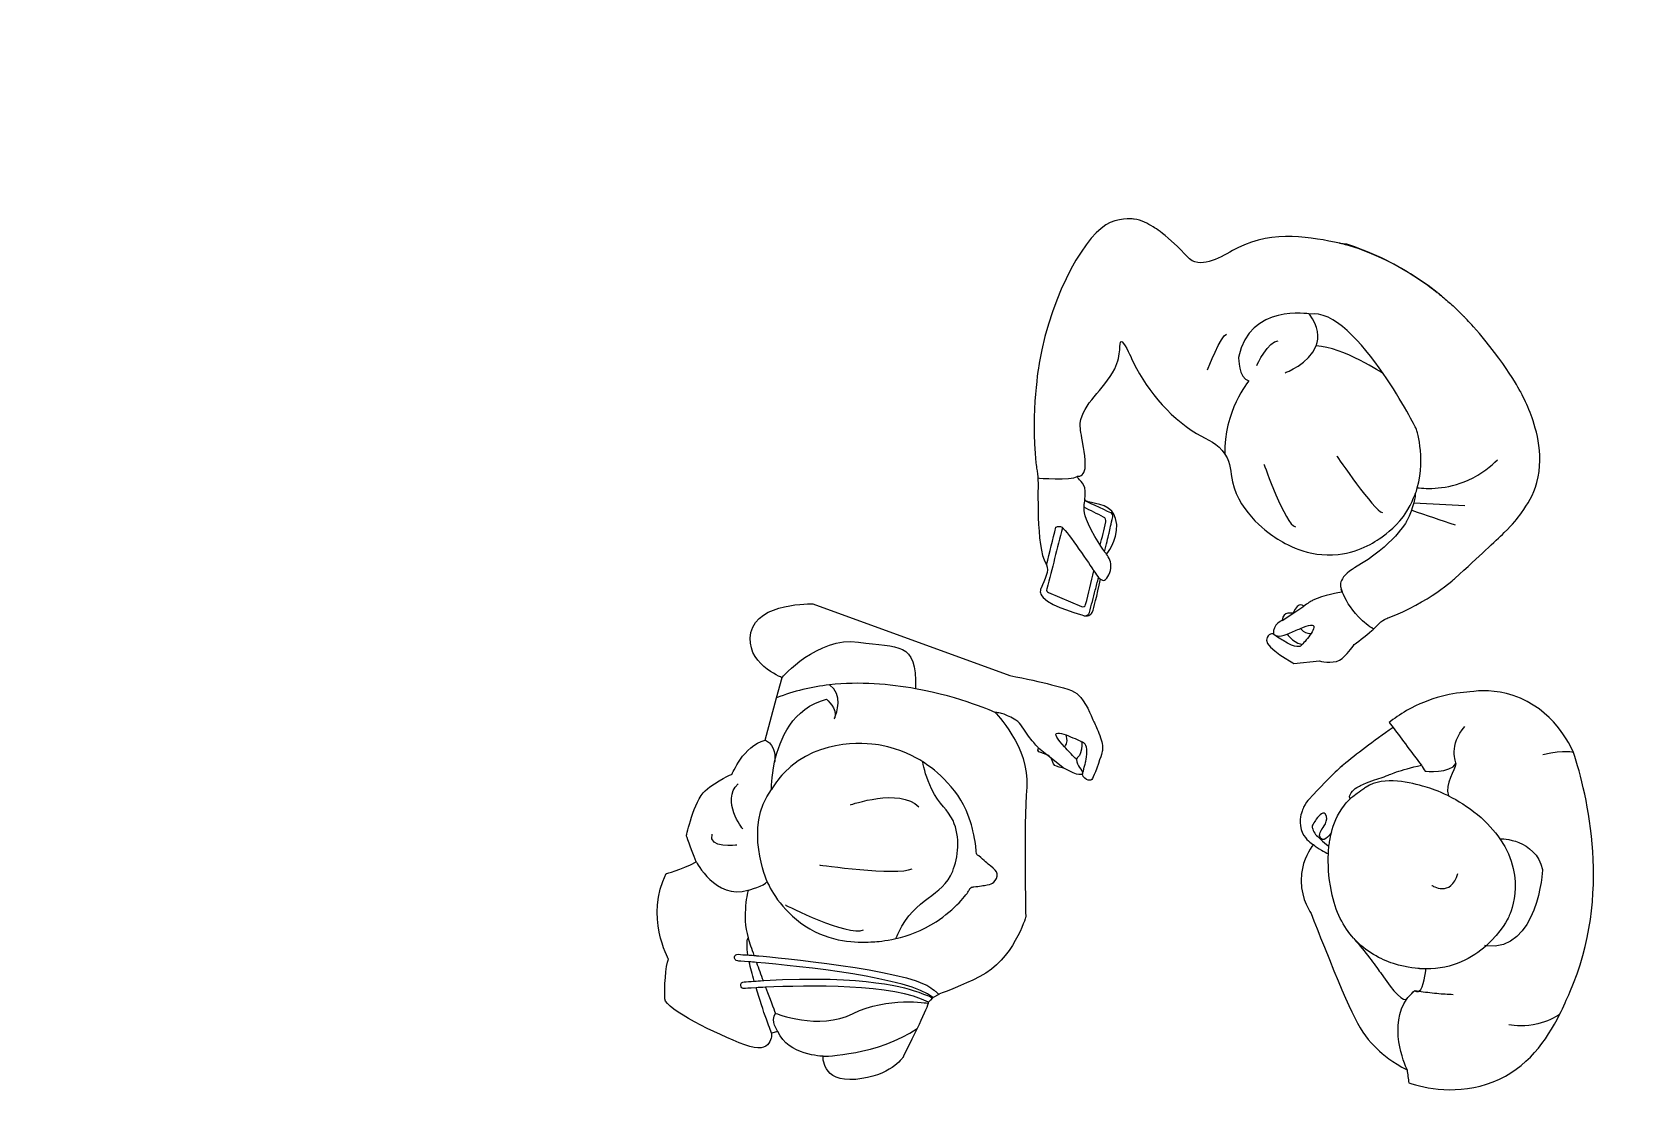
# Model space of a CAD drawing. Header units: millimetres. Extents: x 13722 to 114356, y -17117 to 61088.
# Drawn here: x 67890 to 69813, y 51349 to 52646 of the extents above; entities that cross this region are included whole.
import ezdxf

# ---------------------------------------------------------------- set-up
doc = ezdxf.new("R2010")
doc.units = ezdxf.units.MM
doc.layers.add('01', color=3, linetype='Continuous')
doc.layers.add('Toffu_Outline', color=8, linetype='Continuous')

msp = doc.modelspace()

# ---------------------------------------------------------------- hatches: boundary and pattern name
at = {"layer": '01', "lineweight": -2, "true_color": 0x999b37}
h = msp.add_hatch(dxfattribs=at)
h.set_pattern_fill('AR-SAND', color=55, scale=5)
h.set_pattern_definition([(37.5, (-19358.14, 55669.14), (-8.00016, 244.7066), [0, -193.04, 0, -215.9, 0, -206.375]), (7.5, (-19358.14, 55669.14), (224.7616, 358.4126), [0, -104.14, 0, -173.99, 0, -66.675]), (327.5, (-19514.35, 55669.14), (395.4962, 0.7186), [0, -63.5, 0, -228.6, 0, -298.45]), (317.5, (-19514.35, 55669.14), (381.7782, 111.4647), [0, -31.75, 0, -149.86, 0, -171.45])])
h.paths.add_polyline_path([(70453.8, 46925), (70453.8, 44706.3), (72599.6, 43985), (76293.8, 43985), (76293.8, 46925)], flags=17)
h.paths.add_polyline_path([(70453.8, 56885), (70453.8, 54825), (72903.8, 54825), (72903.8, 56885)], flags=17)
h.paths.add_polyline_path([(79063.8, 48295), (79063.8, 46455), (81313.8, 46455), (81313.8, 48295)], flags=17)
h.paths.add_polyline_path([(66994.8, 54545, 0.409585), (64324.8, 57165), (62204.1, 57165), (62204.1, 41905), (62204.1, 40905), (83214.7, 40905), (83214.7, 57165), (77183.8, 57165), (77183.8, 54545), (78783.8, 54545), (78783.8, 52975), (81593.8, 52975), (81593.8, 48575), (81593.8, 46175), (81593.8, 41905), (72553.8, 41905), (64324.8, 44405), (64324.8, 47105), (64324.8, 49485), (66994.8, 49485)])

# ---------------------------------------------------------------- linework, layer by layer
at = {"layer": 'Toffu_Outline'}
for p, q in [((69387.6, 51941.8), (69400.3, 51950.1)), ((69400.3, 51950.1), (69413.5, 51958.6)), ((69105.5, 51780.9), (69095.7, 51788.7)), ((69110.8, 51776.7), (69105.5, 51780.9)), ((69125.4, 51765.2), (69110.8, 51776.7))]:
    msp.add_line(p, q, dxfattribs=at)
for points in [[(69210.3, 52422.4), (69210.3, 52422.4), (69197, 52424.5), (69181.6, 52418.2)], [(69181.6, 52418.2), (69154.2, 52406.9), (69112, 52336.9), (69096.5, 52249.8)], [(69232.9, 52413.1), (69226.3, 52417), (69219.5, 52421), (69210.3, 52422.4)], [(69255.1, 52396), (69243.4, 52406.4), (69238, 52410.1), (69232.9, 52413.1)], [(69456.3, 52393.6), (69424.2, 52400.1), (69377.6, 52409.7), (69334.5, 52388)], [(69279.9, 52372.5), (69274.2, 52375.3), (69275.2, 52377.8), (69255.1, 52396)], [(69334.5, 52388), (69318, 52379.7), (69296.8, 52364.2), (69279.9, 52372.5)], [(69456.3, 52393.6), (69456.4, 52393.6), (69456.4, 52393.6), (69456.5, 52393.5)], [(69573.3, 52334.5), (69515.3, 52380.3), (69460.1, 52392.8), (69456.5, 52393.5)], [(69456.5, 52393.5), (69459.3, 52393.2), (69462.1, 52392.9), (69464.8, 52392.6)], [(69464.8, 52392.6), (69488.8, 52384.9), (69521.1, 52371.6), (69554.9, 52348.2)], [(69554.9, 52348.2), (69561.4, 52343.7), (69567.5, 52339.1), (69573.3, 52334.5)], [(69573.3, 52334.5), (69573.9, 52334.1), (69574.4, 52333.7), (69575, 52333.2)], [(69579.7, 52329.3), (69578.1, 52330.7), (69576.5, 52332), (69575, 52333.2)], [(69575, 52333.2), (69576.6, 52331.9), (69578.2, 52330.7), (69579.7, 52329.3)], [(69579.7, 52329.3), (69584.1, 52325.7), (69588.3, 52322), (69592.3, 52318.4)], [(69420.4, 52308.7), (69420.4, 52308.7), (69348.5, 52321.5), (69335.4, 52256.8)], [(69508.7, 52237.3), (69482.9, 52274.7), (69448.7, 52313.4), (69420.4, 52308.7)], [(69428.3, 52270.6), (69432.1, 52280.8), (69431.2, 52293.5), (69420.4, 52308.7)], [(69605.6, 52305.4), (69600, 52311.2), (69595.3, 52315.6), (69592.3, 52318.4)], [(69616.9, 52293.2), (69611.3, 52299.6), (69605.6, 52305.4), (69605.6, 52305.4)], [(69673.5, 52214.9), (69673.5, 52214.9), (69655.5, 52249.8), (69616.9, 52293.2)], [(69194.7, 52275.7), (69197.8, 52276.6), (69205.3, 52259.5), (69207.1, 52255.6)], [(69298.2, 52242), (69298.2, 52242), (69314.9, 52284.2), (69320.8, 52284.6)], [(69357.1, 52247), (69357.1, 52247), (69371.4, 52276.8), (69382.6, 52276.6)], [(69391.2, 52238.4), (69391.2, 52238.4), (69420.3, 52249), (69428.3, 52270.6)], [(69508.7, 52237.3), (69508.7, 52237.3), (69460.9, 52268.7), (69428.3, 52270.6)], [(69207.1, 52255.6), (69221.6, 52223.2), (69251.1, 52185.7), (69284.9, 52165.7)], [(69335.4, 52256.8), (69335.4, 52256.8), (69335.1, 52231.6), (69347.7, 52228.7)], [(69096.5, 52249.8), (69096.5, 52249.8), (69086, 52191.1), (69092.7, 52130.5)], [(69145.8, 52178), (69148.6, 52201.8), (69173.7, 52216.8), (69187, 52243.2)], [(69547.8, 52172.1), (69547.8, 52172.1), (69531.5, 52204.2), (69508.7, 52237.3)], [(69347.7, 52228.7), (69347.7, 52228.7), (69316.9, 52191), (69319.1, 52140.7)], [(69684.6, 52190.7), (69681, 52200.4), (69677.6, 52206.9), (69673.5, 52214.9)], [(69148.4, 52156.1), (69146.3, 52167.4), (69145.3, 52173.1), (69145.8, 52178)], [(69692.7, 52107), (69702.4, 52142.6), (69690, 52176.1), (69684.6, 52190.7)], [(69150.6, 52120.1), (69153.8, 52128.5), (69149.5, 52149.7), (69148.4, 52156.1)], [(69284.9, 52165.7), (69299.5, 52157), (69310.4, 52154.3), (69319.1, 52140.7)], [(69549.5, 52100.6), (69560.1, 52138.1), (69547.8, 52172.1), (69547.8, 52172.1)], [(69319.1, 52140.7), (69326.6, 52128.9), (69325.4, 52120.1), (69328.2, 52107.6)], [(69452.9, 52138.6), (69452.9, 52138.6), (69498.4, 52072.2), (69507.6, 52071)], [(69092.7, 52130.5), (69093.2, 52126.7), (69093.5, 52124.2), (69093.5, 52124.2)], [(69093.5, 52124.2), (69093.9, 52121.5), (69094, 52120.4), (69094.4, 52118)], [(69094.4, 52118), (69094.4, 52118), (69094.7, 52115.4), (69095, 52112.3)], [(69146.7, 52115.1), (69149, 52116.2), (69150, 52118.8), (69150.6, 52120.1)], [(69365.8, 52128.8), (69365.8, 52128.8), (69391.5, 52055.5), (69403.7, 52053.9)], [(69610.5, 52109.8), (69626.8, 52117.1), (69638.3, 52126.8), (69645.4, 52133.9)], [(69095, 52112.3), (69095.7, 52103.2), (69092.5, 52029.3), (69104.4, 52010)], [(69095, 52112.3), (69095, 52112.3), (69135, 52109.2), (69141.9, 52114.1)], [(69145, 52110.2), (69143, 52112.4), (69141.6, 52113.4), (69141.9, 52114.1)], [(69141.9, 52114.1), (69142.3, 52115), (69144.5, 52114.1), (69146.7, 52115.1)], [(69151.1, 52100.4), (69150.1, 52104.7), (69147.2, 52107.8), (69145, 52110.2)], [(69151.5, 52097.9), (69151.4, 52099.1), (69151.3, 52099.7), (69151.1, 52100.4)], [(69151.4, 52087.5), (69151.7, 52091.8), (69151.9, 52094.6), (69151.5, 52097.9)], [(69328.2, 52107.6), (69336.9, 52068.6), (69373.3, 52045.1), (69380.5, 52040.4)], [(69547, 52092.8), (69548, 52095.4), (69548.8, 52098), (69549.5, 52100.6)], [(69549.5, 52100.6), (69560.9, 52099.3), (69584.6, 52098.3), (69610.5, 52109.8)], [(69674.2, 52070.5), (69681.6, 52081.2), (69688.5, 52091.4), (69692.7, 52107)], [(69150.4, 52077.2), (69150.4, 52079.2), (69150.6, 52081.9), (69151.3, 52084.9)], [(69151.3, 52084.9), (69151.3, 52085.5), (69151.3, 52086.1), (69151.4, 52086.7)], [(69182.2, 52070.5), (69173.7, 52074.4), (69151.3, 52084.9), (69151.3, 52084.9)], [(69151.4, 52086.7), (69151.4, 52087), (69151.4, 52087.2), (69151.4, 52087.5)], [(69183.5, 52072.4), (69173.5, 52084.3), (69151.9, 52080.9), (69151.4, 52086.7)], [(69509, 52043.1), (69516.7, 52048.9), (69531.4, 52060), (69540.9, 52079.3)], [(69547, 52092.8), (69547.6, 52092.5), (69545.2, 52076.6), (69536.9, 52060.9)], [(69540.9, 52079.3), (69544.2, 52085.9), (69546.6, 52092.9), (69547, 52092.8)], [(69545.4, 52082.7), (69565.7, 52081.5), (69586.1, 52080.4), (69606.5, 52079.3)], [(69150.4, 52075.1), (69150.4, 52075.7), (69150.4, 52076.4), (69150.4, 52077.2)], [(69173.7, 52065.5), (69165.9, 52069.4), (69158.1, 52073.4), (69150.4, 52077.2)], [(69169.2, 52032.5), (69151.3, 52060.4), (69150.5, 52070.9), (69150.4, 52075.1)], [(69169.6, 52031.8), (69171.9, 52041.1), (69174.2, 52050.3), (69176.4, 52059.7)], [(69176.4, 52059.7), (69177, 52062), (69175.9, 52064.4), (69173.7, 52065.5)], [(69177.3, 52020.9), (69180.3, 52024.9), (69194, 52044.5), (69188, 52063.6)], [(69180.2, 52046.4), (69181.2, 52050.9), (69182.7, 52057.3), (69184.6, 52065.6)], [(69184.6, 52065.6), (69185.1, 52067.6), (69184.1, 52069.6), (69182.2, 52070.5)], [(69188, 52063.6), (69187, 52066.6), (69186.1, 52069.5), (69183.5, 52072.4)], [(69536.9, 52060.9), (69536.9, 52060.9), (69521.1, 52031.2), (69474.4, 52004.8)], [(69542.9, 52073.7), (69560.2, 52067.8), (69577.5, 52062), (69594.8, 52056.2)], [(69653.6, 52046.9), (69664.6, 52057.7), (69669.3, 52063.2), (69674.2, 52070.5)], [(69105.3, 52008.4), (69109.1, 52023.4), (69112.9, 52038.4), (69116.6, 52053.3)], [(69124.6, 52052.7), (69118.2, 52028.3), (69111.9, 52003.8), (69105.6, 51979.4)], [(69116.6, 52053.3), (69117.7, 52053.9), (69119.3, 52054.5), (69121, 52054.3)], [(69121, 52054.3), (69122.5, 52054.1), (69123.7, 52053.5), (69124.6, 52052.7)], [(69124.6, 52052.7), (69125.1, 52052.3), (69125.5, 52051.9), (69125.8, 52051.5)], [(69125.8, 52051.5), (69134.5, 52042.5), (69162.1, 52001), (69162.1, 52001)], [(69175.6, 52027.1), (69177.8, 52036.2), (69179.4, 52043.2), (69180.2, 52046.4)], [(69380.5, 52040.4), (69390.5, 52033.9), (69418, 52016.8), (69454.7, 52020.8)], [(69454.7, 52020.8), (69482.6, 52023.8), (69501.6, 52037.6), (69509, 52043.1)], [(69594.3, 51991.8), (69625, 52020), (69642.5, 52036.1), (69653.6, 52046.9)], [(69169.6, 52031.8), (69169.5, 52032), (69169.3, 52032.3), (69169.2, 52032.5)], [(69174.9, 52023.9), (69173.8, 52025.5), (69171.9, 52028.3), (69169.6, 52031.8)], [(69169.6, 52031.8), (69169.6, 52031.8), (69169.6, 52031.8), (69169.6, 52031.8)], [(69174.9, 52023.9), (69174.9, 52024.2), (69175.6, 52026.8), (69175.6, 52027.1)], [(69177.3, 52020.9), (69176.3, 52022.3), (69175.4, 52023.3), (69174.9, 52023.9)], [(69182.3, 52004.2), (69183.1, 52011.4), (69179.9, 52017.3), (69177.3, 52020.9)], [(69105.3, 52008.4), (69108.5, 52001.2), (69103.5, 51990.5), (69098.8, 51980.5)], [(69104.4, 52010), (69104.7, 52009.6), (69105, 52009.2), (69105.3, 52008.4)], [(69152.2, 51960.7), (69155.5, 51974.1), (69158.8, 51987.6), (69162.1, 52001)], [(69162.1, 52001), (69164.5, 51997.4), (69166.5, 51994.6), (69167.6, 51993)], [(69173.2, 51989.7), (69176.9, 51989.5), (69181.6, 51997.2), (69182.3, 52004.2)], [(69471.3, 52002.9), (69462.5, 51996.9), (69457.9, 51990), (69457.5, 51986.2)], [(69474.4, 52004.8), (69474.3, 52004.8), (69473, 52004), (69471.3, 52002.9)], [(69160.3, 51952.1), (69161.9, 51956), (69165.7, 51970.9), (69170, 51991.2)], [(69163.7, 51977.9), (69165, 51982.9), (69166.3, 51987.9), (69167.6, 51993)], [(69167.6, 51993), (69167.6, 51993), (69168.7, 51992), (69170, 51991.2)], [(69170, 51991.2), (69171, 51990.4), (69172.3, 51989.8), (69173.2, 51989.7)], [(69457.5, 51986.2), (69457.3, 51984.2), (69457.6, 51982.3), (69457.6, 51982.3)], [(69457.6, 51982.3), (69457.6, 51981.6), (69457.8, 51980.7), (69458.1, 51979.6)], [(69514.7, 51944.9), (69563.2, 51963.1), (69594.3, 51991.8), (69594.3, 51991.8)], [(68751.3, 51927.3), (68759.3, 51963.9), (68825.2, 51961.4), (68825.2, 51961.4)], [(69098.8, 51980.5), (69098.5, 51979.8), (69097.8, 51978.2), (69097.8, 51976.1)], [(69097.8, 51976.1), (69097.9, 51974.8), (69098.3, 51972.2), (69101.3, 51969.1)], [(69101.3, 51969.1), (69112.3, 51957.6), (69148.4, 51948), (69149.5, 51947.7)], [(69105.6, 51979.4), (69105.1, 51977.6), (69106, 51975.8), (69107.7, 51975.1)], [(69107.7, 51975.1), (69107.7, 51975.1), (69147.2, 51958.2), (69147.2, 51958.2)], [(69156.8, 51951.2), (69159.1, 51960.1), (69161.4, 51969), (69163.7, 51977.9)], [(69413.5, 51958.6), (69413.5, 51958.6), (69408, 51966.3), (69400.3, 51950.1)], [(69424.5, 51965.8), (69421.8, 51964.4), (69417.8, 51962.2), (69413.5, 51958.6)], [(69458.1, 51975.5), (69457, 51975.1), (69436.9, 51971.8), (69424.5, 51965.8)], [(69458.1, 51979.6), (69458.9, 51977.6), (69459.9, 51976.3), (69459.6, 51975.9)], [(69459.6, 51975.9), (69459, 51977.2), (69458.6, 51978.4), (69458.1, 51979.6)], [(69458.9, 51975.7), (69458.5, 51975.6), (69458.2, 51975.5), (69458.1, 51975.5)], [(69459.6, 51975.9), (69459.5, 51975.8), (69459.5, 51975.9), (69458.9, 51975.7)], [(69479, 51945.9), (69468.8, 51956.5), (69462.9, 51967.6), (69459.6, 51975.9)], [(68825.2, 51961.4), (68825.2, 51961.4), (69061.4, 51875.7), (69061.4, 51875.7)], [(69147.2, 51958.2), (69149.3, 51957.3), (69151.6, 51958.5), (69152.2, 51960.7)], [(69151.7, 51947.2), (69151.7, 51947.2), (69152, 51947.2), (69152.2, 51947.2)], [(69152.2, 51947.2), (69153.2, 51947.1), (69155.5, 51947.2), (69157.3, 51948.3)], [(69157.3, 51948.3), (69159.1, 51949.3), (69159.9, 51951.1), (69160.3, 51952.1)], [(69400.3, 51950.1), (69400.3, 51950.1), (69388.7, 51953.6), (69387.6, 51941.8)], [(69496.9, 51931.4), (69491.6, 51934.7), (69485.3, 51939.4), (69479, 51945.9)], [(69505.8, 51939.9), (69508.8, 51942.2), (69511.6, 51943.6), (69513.1, 51944.2)], [(69513.1, 51944.2), (69513.9, 51944.6), (69514.6, 51944.8), (69514.7, 51944.9)], [(68788.5, 51873.3), (68788.5, 51873.3), (68743.2, 51890.7), (68751.3, 51927.3)], [(69377.2, 51925.4), (69377.2, 51925.4), (69369.9, 51927.6), (69368.9, 51918.1)], [(69387.6, 51941.8), (69387.6, 51941.8), (69376.3, 51937.4), (69377.2, 51925.4)], [(69377.4, 51925.1), (69377.3, 51925.2), (69377.3, 51925.3), (69377.2, 51925.4)], [(69377.6, 51924.9), (69377.5, 51925), (69377.5, 51925.1), (69377.4, 51925.1)], [(69377.6, 51924.9), (69378.9, 51923.7), (69383.1, 51921.1), (69393.7, 51925.3)], [(69388.7, 51917.7), (69388.7, 51917.7), (69380, 51922.4), (69377.6, 51924.9)], [(69393.7, 51925.3), (69394.2, 51925.5), (69394.9, 51925.8), (69395.5, 51926)], [(69393.7, 51925.3), (69395.1, 51923.3), (69397.2, 51920.9), (69400.1, 51918.6)], [(69395.5, 51926), (69400.2, 51928.1), (69405.2, 51930.3), (69409.7, 51932.1)], [(69409.7, 51932.2), (69419.2, 51936), (69426.6, 51938.1), (69425.7, 51933.2)], [(69409.7, 51932.2), (69409.7, 51932.2), (69409.7, 51932.1), (69409.7, 51932.1)], [(69409.7, 51932.1), (69410.4, 51931.1), (69411.4, 51930), (69412.8, 51929)], [(69422.2, 51925.9), (69418.7, 51920.8), (69413.8, 51915.2), (69411.4, 51912.7)], [(69412.8, 51929), (69416.5, 51926.2), (69420.5, 51925.9), (69422.2, 51925.9)], [(69425.7, 51933.2), (69425.4, 51931.2), (69424, 51928.6), (69422.2, 51925.9)], [(69474, 51912.8), (69475.1, 51913.6), (69488.1, 51923.4), (69494.9, 51929.6)], [(69494.9, 51929.6), (69495.7, 51930.3), (69496.4, 51930.9), (69496.9, 51931.4)], [(69496.9, 51931.4), (69498.6, 51933), (69499.5, 51933.8), (69499.5, 51933.8)], [(69497, 51931.4), (69497, 51931.4), (69496.9, 51931.4), (69496.9, 51931.4)], [(69499.5, 51933.8), (69503.8, 51938), (69503.6, 51938.3), (69505.8, 51939.9)], [(68788.5, 51873.3), (68788.5, 51873.3), (68831.3, 51922.9), (68880, 51915.6)], [(68880, 51915.6), (68928.7, 51908.3), (68949.5, 51917.9), (68948.5, 51860.3)], [(69368.9, 51918.1), (69367.9, 51908.7), (69401.7, 51890.1), (69401.7, 51890.1)], [(69410, 51911.2), (69410, 51911.2), (69404.4, 51906.8), (69388.7, 51917.7)], [(69400.1, 51918.6), (69404.4, 51915.2), (69408.6, 51913.5), (69411.4, 51912.7)], [(69411.4, 51912.7), (69410.6, 51911.8), (69410, 51911.2), (69410, 51911.2)], [(69467.4, 51904.3), (69470.3, 51907.6), (69472.5, 51910.6), (69474, 51912.8)], [(69401.7, 51890.1), (69401.7, 51890.1), (69432.2, 51893.2), (69432.2, 51893.2)], [(69432.2, 51893.2), (69437.7, 51892), (69451.3, 51889.5), (69459.4, 51896.1)], [(69459.4, 51896.1), (69461.4, 51897.7), (69464.8, 51901.3), (69467.4, 51904.3)], [(68781.9, 51848.9), (68781.9, 51848.9), (68788.5, 51873.3), (68788.5, 51873.3)], [(68948.5, 51859.9), (68917.5, 51865.5), (68881.7, 51868.6), (68845.4, 51864.5)], [(69061.4, 51875.7), (69081.1, 51872), (69098, 51868.1), (69111.4, 51864.7)], [(68768.1, 51798.2), (68768.1, 51798.2), (68781.9, 51848.9), (68781.9, 51848.9)], [(68779.6, 51772), (68785.6, 51799.8), (68801.3, 51836.8), (68841.7, 51847.4)], [(68845.4, 51864.5), (68824.1, 51862.1), (68802.7, 51857.2), (68781.9, 51848.9)], [(68841.7, 51847.4), (68841.7, 51847.4), (68855.5, 51835.9), (68851.6, 51825.1)], [(68851.6, 51825.1), (68854, 51830.9), (68861.8, 51852.8), (68845.4, 51864.5)], [(69043.6, 51831.6), (69043.6, 51831.6), (69003.7, 51849.8), (68948.5, 51859.9)], [(69111.4, 51864.7), (69133.9, 51859.1), (69140.5, 51856.5), (69146.4, 51849.5)], [(69146.4, 51849.5), (69154.6, 51839.8), (69161.1, 51821.8), (69161.1, 51821.8)], [(69612.5, 51856.2), (69593.2, 51854.9), (69565.3, 51850.1), (69536.7, 51833.7)], [(69664.2, 51851.8), (69643.1, 51858.8), (69624.3, 51857.9), (69612.5, 51856.2)], [(69736.6, 51783.5), (69732.8, 51792.3), (69712.4, 51836), (69664.2, 51851.8)], [(69048.3, 51831), (69046.6, 51831.3), (69045, 51831.6), (69043.6, 51831.6)], [(69043.6, 51831.6), (69043.6, 51831.6), (69085.2, 51790), (69081.6, 51742.1)], [(69054.4, 51829.3), (69052.7, 51829.9), (69050.6, 51830.6), (69048.3, 51831)], [(69068.6, 51822.3), (69063.4, 51825.9), (69056.9, 51828.3), (69054.4, 51829.3)], [(69536.7, 51833.7), (69528.7, 51829.1), (69521.7, 51824.2), (69515.6, 51819.4)], [(68851, 51823.7), (68851, 51823.8), (68851.1, 51823.9), (68851.1, 51823.9)], [(68851.1, 51823.9), (68851.2, 51824.1), (68851.3, 51824.5), (68851.5, 51824.9)], [(68851.5, 51824.9), (68851.5, 51825), (68851.6, 51825.1), (68851.6, 51825.1)], [(69088.3, 51797.7), (69074.8, 51814.1), (69075.9, 51817.3), (69068.6, 51822.3)], [(69161.1, 51821.8), (69163, 51818.4), (69165.5, 51813.2), (69167.9, 51806.7)], [(69520.4, 51813.4), (69496.3, 51796.7), (69476.4, 51781.4), (69460.9, 51768.9)], [(69515.6, 51819.4), (69515.6, 51819.4), (69520.4, 51813.4), (69520.4, 51813.4)], [(69520.4, 51813.4), (69531.7, 51798.4), (69543, 51783.4), (69554.3, 51768.4)], [(69595.8, 51770.3), (69595.8, 51770.3), (69586.9, 51793.5), (69606.5, 51814.6)], [(68728.7, 51757.5), (68728.7, 51757.5), (68742.2, 51791.7), (68768.1, 51798.2)], [(68768.1, 51798.2), (68770.5, 51797.3), (68772.2, 51796.1), (68773.4, 51795)], [(68773.4, 51795), (68781.7, 51787.5), (68779.8, 51773.5), (68779.6, 51772)], [(68906.2, 51792.2), (68897.4, 51793.7), (68833.5, 51803.8), (68790.9, 51759.1)], [(68957, 51772.5), (68948.5, 51777.9), (68930.7, 51787.9), (68906.2, 51792.2)], [(69092.6, 51792.5), (69090.9, 51794.5), (69089.1, 51796.7), (69088.3, 51797.7)], [(69095.7, 51788.7), (69095.7, 51788.7), (69094.3, 51790.5), (69092.6, 51792.5)], [(69127, 51790.2), (69118.6, 51799.3), (69113.2, 51806.7), (69119, 51806.8)], [(69119, 51806.8), (69121.4, 51806.8), (69124.9, 51805.9), (69128.7, 51804.6)], [(69127, 51790.2), (69127.8, 51791.2), (69128.7, 51792.5), (69129.3, 51794.2)], [(69139.8, 51776.7), (69135.5, 51781.2), (69130.9, 51785.9), (69127, 51790.2)], [(69128.7, 51804.5), (69128.7, 51804.5), (69128.7, 51804.6), (69128.7, 51804.6)], [(69128.7, 51804.5), (69135.9, 51802.1), (69144.2, 51798), (69148.1, 51796.1)], [(69129.3, 51794.2), (69130.8, 51798.6), (69129.4, 51802.8), (69128.7, 51804.5)], [(69148.1, 51796.1), (69147.1, 51795.9), (69148.3, 51789), (69146.2, 51783)], [(69149.7, 51795.3), (69148.1, 51796.1), (69148.1, 51796.1), (69148.1, 51796.1)], [(69150.3, 51794.9), (69150.2, 51795), (69150.1, 51795), (69149.7, 51795.3)], [(69153.2, 51790.1), (69152.5, 51793), (69150.9, 51794.6), (69150.3, 51794.9)], [(69152, 51771.3), (69152, 51771.3), (69154.9, 51783.7), (69153.2, 51790.1)], [(69167.9, 51806.7), (69171, 51798.4), (69172.7, 51793.8), (69172.5, 51787.7)], [(68775.8, 51739.1), (68775.8, 51739.1), (68775.6, 51753.5), (68779.6, 51772)], [(69008.9, 51714.5), (68994.1, 51748.3), (68960.2, 51770.5), (68957, 51772.5)], [(68967.6, 51740.1), (68961.4, 51752.9), (68958.5, 51764.5), (68957, 51772.5)], [(69094.8, 51786.2), (69094.8, 51786.9), (69095.7, 51788.7), (69095.7, 51788.7)], [(69105.5, 51780.9), (69100.6, 51783.3), (69095.2, 51783.3), (69094.8, 51786.2)], [(69110.8, 51776.7), (69109.4, 51778.7), (69107.5, 51780), (69105.5, 51780.9)], [(69115.2, 51768), (69112, 51770.4), (69113.6, 51772.9), (69110.8, 51776.7)], [(69141.4, 51775), (69140.9, 51775.5), (69140.4, 51776.1), (69139.8, 51776.7)], [(69141.4, 51775), (69140.6, 51768.2), (69149.4, 51762), (69148.6, 51758.6)], [(69146.2, 51783), (69144.4, 51777.8), (69141.9, 51778.5), (69141.4, 51775)], [(69148.6, 51758.6), (69149.4, 51761.1), (69152, 51771.3), (69152, 51771.3)], [(69167.4, 51770.5), (69161.6, 51754.1), (69160.4, 51750.8), (69157.5, 51750.2)], [(69172.5, 51787.7), (69172.5, 51785), (69172.1, 51783.7), (69167.4, 51770.5)], [(69558.9, 51761.1), (69558.9, 51761.1), (69589.1, 51758.3), (69595.8, 51770.3)], [(69595.8, 51770.3), (69594.7, 51762), (69582, 51746.5), (69586.8, 51731.5)], [(69736.6, 51783.5), (69736.6, 51783.5), (69727.3, 51787), (69699.8, 51780.8)], [(69732.2, 51496.5), (69783.4, 51613.2), (69752.9, 51733), (69736.6, 51783.5)], [(68696.6, 51737.8), (68710.8, 51750.4), (68728.7, 51757.5), (68728.7, 51757.5)], [(68790.9, 51759.1), (68783.9, 51751.7), (68779, 51744.5), (68775.8, 51739.1)], [(69125.9, 51764.9), (69125.8, 51765), (69125.6, 51765.1), (69125.4, 51765.2)], [(69148.2, 51757.8), (69148.2, 51757.8), (69144.7, 51753.7), (69125.9, 51764.9)], [(69148.4, 51758.1), (69148.4, 51758), (69148.3, 51757.9), (69148.2, 51757.8)], [(69149.4, 51754.7), (69148.7, 51755.9), (69148.4, 51757), (69148.2, 51757.8)], [(69148.5, 51758.2), (69148.5, 51758.1), (69148.4, 51758.1), (69148.4, 51758.1)], [(69148.6, 51758.6), (69148.6, 51758.5), (69148.6, 51758.4), (69148.5, 51758.2)], [(69157.5, 51750.2), (69154.9, 51749.7), (69151.2, 51751.6), (69149.4, 51754.7)], [(69460.9, 51768.9), (69460.9, 51768.9), (69448.4, 51758.8), (69419.7, 51727.3)], [(69481.6, 51744), (69491.3, 51748.5), (69499.8, 51751.2), (69506, 51753.3)], [(69559, 51742.3), (69542.4, 51747), (69510.1, 51756), (69488.1, 51742.1)], [(69506, 51753.3), (69517, 51757.1), (69515.8, 51757.2), (69524.7, 51760.2)], [(69524.7, 51760.2), (69531.7, 51762.6), (69541.7, 51765.6), (69554.3, 51768.4)], [(69554.3, 51768.4), (69555.8, 51766), (69557.4, 51763.5), (69558.9, 51761.1)], [(68674, 51684.1), (68674, 51684.1), (68682.6, 51725.2), (68696.6, 51737.8)], [(68741.4, 51692), (68741.4, 51692), (68714.8, 51725.5), (68735.9, 51746.2)], [(68770.5, 51629), (68770.5, 51629), (68742.1, 51694.3), (68775.8, 51739.1)], [(68870.6, 51720.9), (68870.6, 51720.9), (68928.9, 51741.7), (68952.5, 51718.5)], [(68993.3, 51701.9), (68986.9, 51715.6), (68977.5, 51720.1), (68967.6, 51740.1)], [(69081.6, 51742.1), (69077.9, 51694.2), (69080.4, 51586.6), (69080.4, 51586.6)], [(69468.2, 51731.4), (69468.3, 51731.8), (69468.6, 51732.4), (69468.9, 51733)], [(69468.9, 51733), (69472.1, 51739.4), (69478.2, 51742.4), (69481.6, 51744)], [(69484.1, 51739.4), (69478.1, 51735.1), (69472.4, 51730.3), (69469.9, 51729)], [(69488.1, 51742.1), (69487.2, 51741.5), (69485.8, 51740.5), (69484.1, 51739.4)], [(69586, 51731.9), (69575.2, 51737.3), (69565.7, 51740.4), (69559, 51742.3)], [(69586.8, 51731.5), (69586.8, 51731.5), (69586, 51731.9), (69586, 51731.9)], [(69017.2, 51689.7), (69017.2, 51689.7), (69015, 51700.6), (69008.9, 51714.5)], [(69413.3, 51718.1), (69412.2, 51715.7), (69411.5, 51713.7), (69411.1, 51712.2)], [(69419.7, 51727.3), (69418.4, 51726), (69415.6, 51722.9), (69413.3, 51718.1)], [(69446.6, 51687.6), (69449, 51697.2), (69453.2, 51708.9), (69462.1, 51720.4)], [(69462.1, 51720.4), (69465.1, 51724.2), (69467.9, 51727), (69469.9, 51729)], [(69468.3, 51730.2), (69468.3, 51730.7), (69468.2, 51731.1), (69468.2, 51731.4)], [(69468.6, 51728.7), (69468.6, 51728.7), (69468.5, 51729.2), (69468.3, 51730.2)], [(69469.9, 51729), (69469.2, 51728.6), (69468.8, 51728.5), (69468.6, 51728.7)], [(69469.9, 51729), (69469.9, 51729), (69469.9, 51729), (69469.9, 51729)], [(69586.8, 51731.5), (69598.3, 51726.1), (69610, 51718.8), (69621.7, 51709.1)], [(68992.9, 51641.4), (68999.4, 51657.5), (69002.4, 51682.3), (68993.3, 51701.9)], [(69411.1, 51712.2), (69410.3, 51710), (69406.5, 51698.9), (69412.1, 51687.1)], [(69426.6, 51701), (69425.1, 51698.7), (69424.1, 51696.8), (69423.5, 51695.5)], [(69423.5, 51695.5), (69423.6, 51694.6), (69423.7, 51693.2), (69424.2, 51691.6)], [(69437.8, 51710.9), (69433.8, 51712), (69428.3, 51703.6), (69426.6, 51701)], [(69435.2, 51691.6), (69435.2, 51691.6), (69444.7, 51703.2), (69439.6, 51709.6)], [(69439.6, 51709.6), (69439.3, 51709.9), (69438.8, 51710.6), (69437.8, 51710.9)], [(69621.7, 51709.1), (69633.2, 51699.5), (69641.9, 51689.8), (69648.4, 51680.3)], [(68685.6, 51652.6), (68678.5, 51670.1), (68674, 51684.1), (68674, 51684.1)], [(68734.4, 51672.5), (68734.4, 51672.5), (68699.1, 51668.4), (68704.8, 51685.6)], [(69020.9, 51666.1), (69021.2, 51669.3), (69019.9, 51676.1), (69017.2, 51689.7)], [(69412.1, 51687.1), (69416, 51678.9), (69422.3, 51674.7), (69425, 51673.2)], [(69424.2, 51691.6), (69424.9, 51689.3), (69426.1, 51687.4), (69427.7, 51685.5)], [(69427.7, 51685.5), (69430.5, 51682.3), (69436, 51677.1), (69443.6, 51671.3)], [(69434.1, 51680.4), (69429.8, 51685.3), (69435.2, 51691.6), (69435.2, 51691.6)], [(69446.6, 51687.6), (69446.6, 51687.6), (69438.5, 51675.5), (69434.1, 51680.4)], [(69443.6, 51671.3), (69443.9, 51674.1), (69444.3, 51676.4), (69444.6, 51678)], [(69444.6, 51678), (69445.1, 51680.8), (69445.7, 51684.1), (69446.6, 51687.6)], [(69648.5, 51680.3), (69682.4, 51631), (69658.7, 51586.1), (69658.7, 51586.1)], [(69021.4, 51662.6), (69020.7, 51664.2), (69020.8, 51665.7), (69020.9, 51666.1)], [(69024.4, 51659.6), (69023.4, 51660.1), (69022.1, 51661), (69021.4, 51662.6)], [(69425, 51673.2), (69420.8, 51667.7), (69412.9, 51655.7), (69410.8, 51638.6)], [(69425, 51673.2), (69427.7, 51671), (69430.9, 51668.6), (69434.7, 51666.4)], [(69434.7, 51666.4), (69437.6, 51664.7), (69440.4, 51663.2), (69442.9, 51662.2)], [(69446.5, 51617.1), (69442.9, 51635.2), (69442.5, 51650.9), (69443, 51662.2)], [(69443, 51662.2), (69443.1, 51665.6), (69443.3, 51668.7), (69443.6, 51671.3)], [(68652.4, 51535.9), (68652.4, 51535.9), (68623.8, 51588), (68649.8, 51638.6)], [(68649.8, 51638.6), (68649.8, 51638.6), (68666.8, 51642.4), (68685.6, 51652.6)], [(68685.6, 51652.6), (68685.6, 51652.6), (68709, 51607.4), (68747.7, 51618.6)], [(68833.2, 51648.8), (68833.2, 51648.8), (68925.6, 51635.6), (68944.5, 51644.3)], [(68928.2, 51568.2), (68948.2, 51610.4), (68980.5, 51610.4), (68992.9, 51641.4)], [(69042.3, 51628.3), (69044.6, 51630.6), (69046.6, 51634.5), (69046, 51638.3)], [(69410.8, 51638.6), (69407.8, 51614.2), (69418.8, 51595.9), (69422.2, 51590.7)], [(69566.9, 51624.4), (69566.9, 51624.4), (69589.7, 51609.4), (69598, 51638.7)], [(69699.6, 51643.4), (69699.6, 51643.4), (69693.9, 51544.2), (69631.9, 51552)], [(68747.7, 51618.6), (68747.7, 51618.6), (68740, 51588.1), (68747.8, 51561.6)], [(68747.7, 51618.6), (68747.7, 51618.6), (68768.1, 51623.6), (68770.5, 51629)], [(68770.5, 51629), (68775.6, 51617.9), (68790.1, 51590.6), (68821.7, 51572.4)], [(68973, 51580.8), (68995.1, 51595.2), (69011.3, 51614.9), (69012.3, 51618.2)], [(69012.3, 51618.2), (69012.4, 51618.5), (69012.9, 51620.4), (69014.6, 51621.6)], [(69014.6, 51621.6), (69015.8, 51622.5), (69017.2, 51622.6), (69018.1, 51622.6)], [(69018.1, 51622.6), (69024.8, 51623.3), (69030.3, 51624.2), (69034.4, 51625)], [(69034.4, 51625), (69038.1, 51625.8), (69040.3, 51626.3), (69042.3, 51628.3)], [(69473.2, 51561.1), (69461.2, 51574.4), (69451.3, 51592.4), (69446.5, 51617.1)], [(68792.6, 51600.9), (68792.6, 51600.9), (68867.9, 51562.7), (68885.9, 51571)], [(68924.9, 51560.8), (68938.9, 51564), (68956.2, 51569.9), (68973, 51580.8)], [(69080.4, 51586.6), (69080.4, 51586.6), (69065.4, 51535.1), (69025.6, 51515.1)], [(69422.2, 51590.7), (69426.5, 51579.7), (69431.9, 51566), (69438.3, 51550.2)], [(69658.7, 51586.1), (69658.7, 51586.1), (69650.2, 51568.5), (69631.9, 51552)], [(68747.7, 51541), (68746.3, 51550.2), (68746.1, 51557.6), (68747.8, 51561.6)], [(68747.8, 51561.6), (68749.5, 51555.9), (68752, 51548.6), (68754.8, 51540.4)], [(68821.7, 51572.4), (68853, 51554.4), (68882.8, 51556), (68897.9, 51556.8)], [(68897.9, 51556.8), (68901.7, 51557), (68911.8, 51557.7), (68924.9, 51560.8)], [(68924.9, 51560.8), (68925.6, 51562.5), (68926.7, 51565.1), (68928.2, 51568.2)], [(69473.2, 51561.1), (69473.2, 51561), (69473.3, 51561), (69473.4, 51560.9)], [(69520.8, 51530.7), (69505.8, 51535.7), (69488.1, 51544.7), (69473.4, 51560.9)], [(69473.4, 51560.9), (69487.6, 51544), (69498.3, 51529.7), (69505.3, 51519.9)], [(68747.7, 51541), (68747.7, 51541), (68747.7, 51541), (68747.7, 51541)], [(68747.7, 51541), (68749.7, 51540.9), (68752, 51540.8), (68754.8, 51540.4)], [(68754.8, 51540.4), (68754.8, 51540.4), (68754.8, 51540.4), (68754.8, 51540.4)], [(68754.8, 51540.4), (68754.8, 51540.4), (68754.8, 51540.4), (68754.8, 51540.4)], [(68754.8, 51540.4), (68756.2, 51540.3), (68757.6, 51540.2), (68759.1, 51540.1)], [(68759.1, 51540.1), (68759.1, 51540.1), (68914, 51526.8), (68958.9, 51506.1)], [(69438.3, 51550.2), (69471.2, 51468), (69481.1, 51447.6), (69501.3, 51428.5)], [(69631.9, 51552), (69615.7, 51537.6), (69592, 51524.1), (69559.7, 51524.4)], [(69631.9, 51552), (69631.3, 51552.1), (69630.8, 51552.2), (69630.2, 51552.2)], [(68648.2, 51488.3), (68647.1, 51500.9), (68649.3, 51528.6), (68652.4, 51535.9)], [(68735.4, 51533.9), (68732.8, 51534), (68731.1, 51536.5), (68731.5, 51538.7)], [(68749.2, 51532.8), (68740.8, 51533.5), (68735.8, 51533.8), (68735.4, 51533.9)], [(68749.2, 51532.8), (68749.2, 51532.8), (68749.2, 51532.9), (68749.2, 51532.9)], [(68755, 51509.8), (68752.7, 51517.7), (68750.8, 51525.6), (68749.2, 51532.8)], [(68757.8, 51532.1), (68754.6, 51532.4), (68751.8, 51532.6), (68749.2, 51532.8)], [(68757.7, 51532.2), (68757.7, 51532.1), (68757.7, 51532.1), (68757.8, 51532.1)], [(68757.8, 51532.1), (68760.4, 51524.9), (68763.1, 51517.4), (68765.7, 51510.3)], [(68969.1, 51490.2), (68942.3, 51513.8), (68810.9, 51527.5), (68757.8, 51532.1)], [(69552.6, 51524.6), (69552.6, 51524.6), (69537.8, 51525.3), (69520.8, 51530.7)], [(69551.5, 51497.7), (69557.4, 51501.2), (69559.5, 51521.4), (69559.7, 51524.4)], [(69559.7, 51524.4), (69557.4, 51524.4), (69555, 51524.5), (69552.6, 51524.6)], [(68739, 51504.5), (68738.8, 51506.8), (68740.7, 51508.9), (68743.1, 51508.8)], [(68743.6, 51500.9), (68741.3, 51500.4), (68739.1, 51502.2), (68739, 51504.5)], [(68757.3, 51501.8), (68748.9, 51501.3), (68743.8, 51500.9), (68743.6, 51500.9)], [(68768.7, 51502.3), (68764.4, 51502.1), (68760.6, 51502), (68757.3, 51501.8)], [(68757.3, 51501.8), (68757.3, 51501.9), (68757.3, 51501.9), (68757.3, 51502)], [(68775.9, 51447.2), (68775.9, 51447.2), (68765.7, 51473.8), (68757.3, 51501.8)], [(68765.7, 51510.3), (68766, 51510.4), (68766.2, 51510.4), (68766.5, 51510.4)], [(68766.5, 51510.4), (68890.7, 51517.5), (68939, 51501.2), (68952.3, 51496.3)], [(68768.6, 51502.5), (68768.7, 51502.5), (68768.7, 51502.4), (68768.7, 51502.3)], [(68963.9, 51484.4), (68924.1, 51506.6), (68817.6, 51504.6), (68768.7, 51502.3)], [(68768.7, 51502.3), (68775.2, 51485), (68780.6, 51471.2), (68780.6, 51471.2)], [(68958.9, 51506.1), (68966.8, 51502.5), (68973, 51496.9), (68973, 51496.9)], [(69025.6, 51515.1), (69002.4, 51503.4), (68986.3, 51498.3), (68976.2, 51493.9)], [(69505.3, 51519.9), (69514.1, 51507.6), (69529.5, 51485.2), (69535.7, 51487.8)], [(68743.9, 51433.3), (68709.9, 51446.4), (68649.3, 51475.6), (68648.2, 51488.3)], [(68873.6, 51470.8), (68914.8, 51491.4), (68963.5, 51483.2), (68963.5, 51483.2)], [(68963.5, 51483.1), (68962.2, 51478.4), (68956.5, 51465.9), (68950.3, 51453.1)], [(68952.3, 51496.3), (68960.2, 51493.5), (68966.3, 51490.8), (68968.7, 51489.8)], [(68963.9, 51484.4), (68963.8, 51484), (68963.6, 51483.6), (68963.5, 51483.2)], [(68963.5, 51483.2), (68963.5, 51483.2), (68963.5, 51483.1), (68963.5, 51483.1)], [(68964, 51484.6), (68964, 51484.5), (68964, 51484.4), (68963.9, 51484.4)], [(68966.2, 51487), (68966.2, 51487), (68964, 51484.6), (68964, 51484.6)], [(68968.7, 51489.8), (68968.7, 51489.8), (68966.2, 51487), (68966.2, 51487)], [(68968.8, 51489.9), (68968.8, 51489.9), (68968.7, 51489.8), (68968.7, 51489.8)], [(68969.1, 51490.2), (68969, 51490.1), (68968.9, 51490), (68968.8, 51489.9)], [(68969.5, 51489.9), (68969.4, 51490), (68969.2, 51490.1), (68969.1, 51490.2)], [(68976.5, 51493.6), (68976.5, 51493.6), (68969.5, 51489.9), (68969.5, 51489.9)], [(68973, 51496.9), (68974.4, 51495.7), (68975.5, 51494.5), (68976.2, 51493.9)], [(68976.2, 51493.9), (68976.3, 51493.8), (68976.4, 51493.7), (68976.5, 51493.6)], [(68976.2, 51493.9), (68976.2, 51493.9), (68976.2, 51493.8), (68976.2, 51493.8)], [(69537.2, 51403.5), (69534, 51410.8), (69514.4, 51457.6), (69537.3, 51488.7)], [(69535.7, 51487.8), (69536, 51488), (69536.1, 51488.2), (69539.2, 51491.1)], [(69537.3, 51488.7), (69537.9, 51489.5), (69538.5, 51490.3), (69539.2, 51491.1)], [(69539.2, 51491.1), (69539.4, 51491.3), (69539.5, 51491.4), (69539.6, 51491.6)], [(69539.6, 51491.6), (69542.6, 51494.5), (69545, 51496.9), (69546.6, 51498.4)], [(69539.6, 51491.6), (69541.6, 51493.9), (69543.9, 51496.2), (69546.6, 51498.4)], [(69546.6, 51498.4), (69548, 51497.3), (69549.2, 51497.1), (69550.1, 51497.2)], [(69546.6, 51498.4), (69548.2, 51498.1), (69549.9, 51497.9), (69551.5, 51497.7)], [(69550.1, 51497.2), (69550.6, 51497.2), (69551.1, 51497.4), (69551.5, 51497.7)], [(69551.5, 51497.7), (69558.3, 51496.7), (69565.5, 51495.8), (69572.9, 51495.1)], [(69572.9, 51495.1), (69579.6, 51494.5), (69586.1, 51494.1), (69592.3, 51493.8)], [(69719.9, 51469.7), (69724.6, 51479.1), (69728.6, 51488.2), (69732.2, 51496.5)], [(68783.5, 51449.2), (68783.5, 51449.2), (68774.1, 51462.1), (68780.6, 51471.2)], [(68780.6, 51471.2), (68780.6, 51471.2), (68832.5, 51450.2), (68873.6, 51470.8)], [(69640.3, 51389), (69681.7, 51405.4), (69704.5, 51439.1), (69719.8, 51469.7)], [(69719.8, 51469.7), (69714.1, 51466), (69705.3, 51461.3), (69693.7, 51458.5)], [(69719.9, 51469.7), (69719.9, 51469.7), (69719.8, 51469.7), (69719.8, 51469.7)], [(68775.9, 51447.2), (68775.9, 51447.2), (68778, 51420.1), (68743.9, 51433.3)], [(68783.5, 51449.2), (68783.5, 51449.2), (68775.9, 51447.2), (68775.9, 51447.2)], [(68837.6, 51419.7), (68837.6, 51419.7), (68795.4, 51420.9), (68783.5, 51449.2)], [(68837.6, 51419.7), (68837.6, 51419.7), (68904.5, 51420.9), (68950.3, 51453.1)], [(68950.3, 51453.1), (68942.1, 51435.8), (68933, 51418), (68933, 51418)], [(69693.7, 51458.5), (69679, 51454.9), (69666.5, 51456.1), (69659.1, 51457.3)], [(69501.3, 51428.5), (69508.5, 51421.7), (69520.1, 51412.1), (69537.2, 51403.5)], [(68876.8, 51392), (68835.7, 51388.4), (68837.6, 51419.7), (68837.6, 51419.7)], [(68933, 51418), (68933, 51418), (68917.9, 51395.6), (68876.8, 51392)], [(69537.2, 51403.5), (69537.9, 51398.2), (69538.6, 51392.9), (69539.3, 51387.7)], [(69539.3, 51387.7), (69558.1, 51381.8), (69598.3, 51372.4), (69640.3, 51389)]]:
    msp.add_open_spline(points, degree=3, dxfattribs=at)
for points, knots in [([(69187, 52243.2), (69191.3, 52251.9), (69192.5, 52259.8), (69193, 52265.7), (69193.5, 52271.5), (69193.3, 52275.3), (69194.7, 52275.7)], [9, 9, 9, 9, 10, 10, 10, 11, 11, 11, 11]), ([(69149.5, 51947.7), (69150.2, 51947.4), (69151, 51947.2), (69151.7, 51947.2), (69153.9, 51947.2), (69156.1, 51948.7), (69156.8, 51951.2)], [0, 0, 0, 0, 1, 1, 1, 2, 2, 2, 2]), ([(69125.4, 51765.2), (69125.9, 51765), (69126.1, 51764.9), (69125.9, 51764.9), (69125, 51764.9), (69116.2, 51767.1), (69115.2, 51768)], [2, 2, 2, 2, 3, 3, 3, 4, 4, 4, 4]), ([(69648.4, 51680.3), (69648.4, 51680.3), (69648.4, 51680.3), (69648.5, 51680.3), (69650, 51680.3), (69690.6, 51680.2), (69699.6, 51643.4)], [0, 0, 0, 0, 1, 1, 1, 2, 2, 2, 2]), ([(69046, 51638.3), (69045.4, 51641.8), (69043.1, 51643.6), (69038.2, 51647.7), (69035, 51650.3), (69030.3, 51654.4), (69024.4, 51659.6)], [10, 10, 10, 10, 11, 11, 11, 12, 12, 12, 12]), ([(68731.5, 51538.7), (68731.8, 51540.6), (68733.7, 51542.1), (68735.9, 51541.8), (68739.9, 51541.2), (68742.8, 51541.3), (68747.7, 51541)], [4, 4, 4, 4, 5, 5, 5, 6, 6, 6, 6]), ([(68743.1, 51508.8), (68746.1, 51509), (68750.1, 51509.3), (68755, 51509.6), (68758.2, 51509.9), (68761.8, 51510.1), (68765.7, 51510.3)], [5, 5, 5, 5, 6, 6, 6, 7, 7, 7, 7])]:
    msp.add_open_spline(points, degree=3, knots=knots, dxfattribs=at)

doc.saveas('drawing.dxf')
